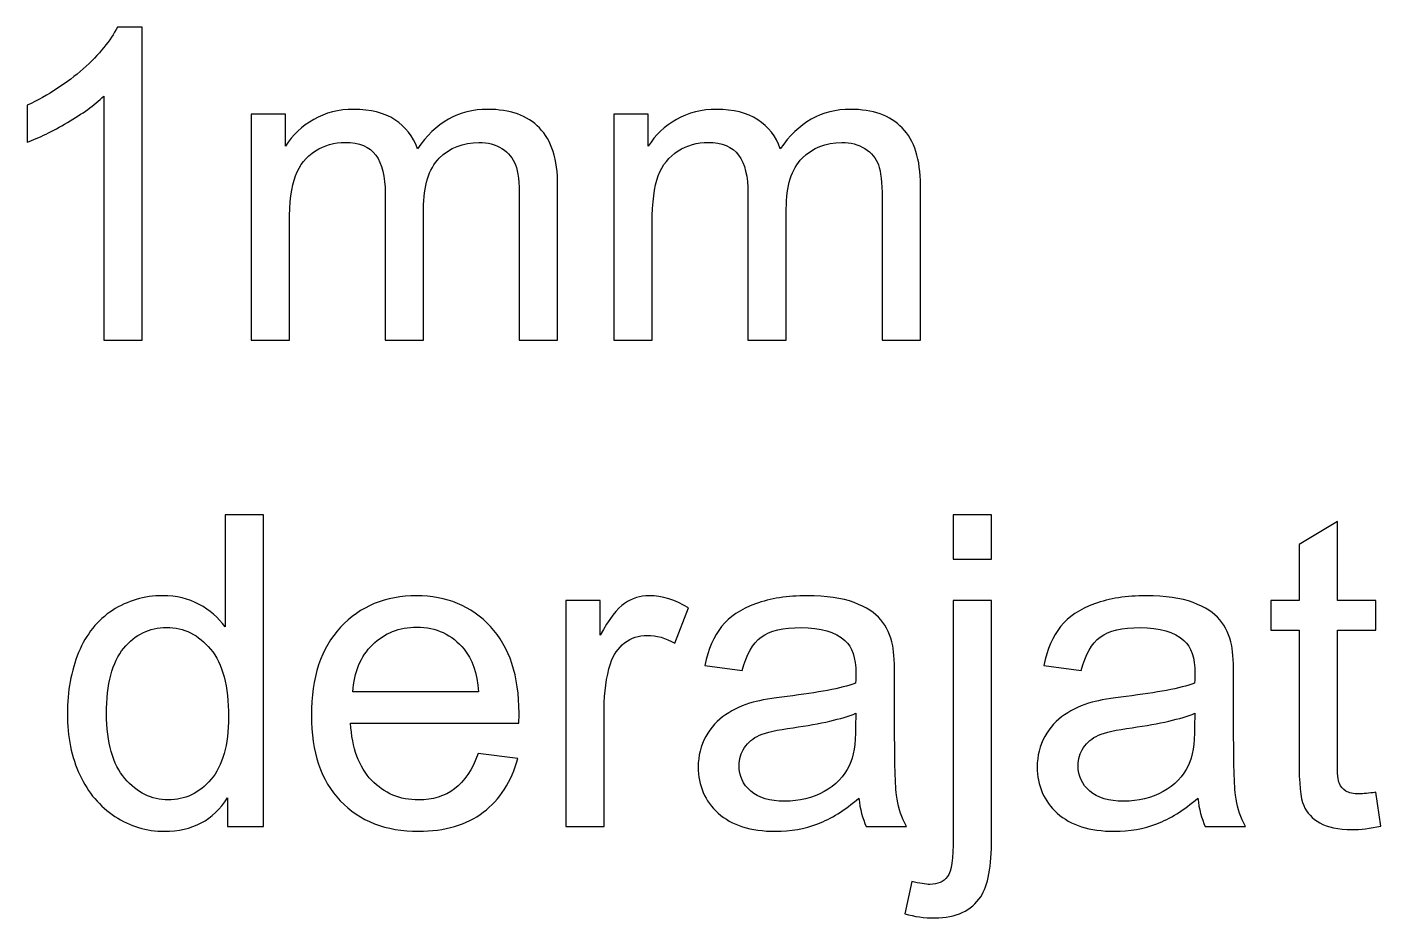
# Model space of a CAD drawing. Header units: millimetres. Extents: x -90 to 90, y -10 to 62.
# Drawn here: x 17.95 to 44.26, y 44.84 to 62.17 of the extents above; entities that cross this region are included whole.
import ezdxf

# ---------------------------------------------------------------- set-up
doc = ezdxf.new("R2010")
doc.units = ezdxf.units.MM
doc.header["$MEASUREMENT"] = 0
doc.layers.add('Layer 1', color=7, linetype='Continuous')

msp = doc.modelspace()

# ---------------------------------------------------------------- linework, layer by layer
at = {"layer": 'Layer 1', "color": 250}
for points, knots in [([(20.1821, 56.0777), (20.1821, 56.0777), (19.437, 56.0777), (19.437, 56.0777), (19.437, 56.0777), (19.437, 56.0777), (19.437, 60.8219), (19.437, 60.8219), (19.437, 60.8219), (19.2578, 60.6497), (19.0222, 60.479), (18.7315, 60.3082), (18.7315, 60.3082), (18.4408, 60.1375), (18.1783, 60.0091), (17.9469, 59.9244), (17.9469, 59.9244), (17.9469, 59.9244), (17.9469, 60.6441), (17.9469, 60.6441), (17.9469, 60.6441), (18.3632, 60.8388), (18.7273, 61.0759), (19.0391, 61.3553), (19.0391, 61.3553), (19.351, 61.6333), (19.5725, 61.9028), (19.7023, 62.1653), (19.7023, 62.1653), (19.7023, 62.1653), (20.1821, 62.1653), (20.1821, 62.1653), (20.1821, 62.1653), (20.1821, 62.1653), (20.1821, 56.0777), (20.1821, 56.0777)], [0, 0, 0, 0, 0.1, 0.1, 0.1, 0.1, 0.2, 0.2, 0.2, 0.2, 0.3, 0.3, 0.3, 0.3, 0.4, 0.4, 0.4, 0.4, 0.5, 0.5, 0.5, 0.5, 0.6, 0.6, 0.6, 0.6, 0.7, 0.7, 0.7, 0.7, 0.8, 0.8, 0.8, 0.8, 1, 1, 1, 1]), ([(22.3002, 56.0777), (22.3002, 56.0777), (22.3002, 60.4719), (22.3002, 60.4719), (22.3002, 60.4719), (22.3002, 60.4719), (22.9691, 60.4719), (22.9691, 60.4719), (22.9691, 60.4719), (22.9691, 60.4719), (22.9691, 59.851), (22.9691, 59.851), (22.9691, 59.851), (23.1059, 60.0655), (23.2894, 60.2391), (23.518, 60.3689), (23.518, 60.3689), (23.7466, 60.5001), (24.0062, 60.5651), (24.2983, 60.5651), (24.2983, 60.5651), (24.6229, 60.5651), (24.8896, 60.4973), (25.097, 60.3633), (25.097, 60.3633), (25.3045, 60.2278), (25.4512, 60.0401), (25.5359, 59.7974), (25.5359, 59.7974), (25.8858, 60.3096), (26.3388, 60.5651), (26.8976, 60.5651), (26.8976, 60.5651), (27.3351, 60.5651), (27.6723, 60.4451), (27.9066, 60.2038), (27.9066, 60.2038), (28.1422, 59.9625), (28.2608, 59.5914), (28.2608, 59.0904), (28.2608, 59.0904), (28.2608, 59.0904), (28.2608, 56.0777), (28.2608, 56.0777), (28.2608, 56.0777), (28.2608, 56.0777), (27.5157, 56.0777), (27.5157, 56.0777), (27.5157, 56.0777), (27.5157, 56.0777), (27.5157, 58.8435), (27.5157, 58.8435), (27.5157, 58.8435), (27.5157, 59.1398), (27.4903, 59.3543), (27.4423, 59.4855), (27.4423, 59.4855), (27.3943, 59.6168), (27.3068, 59.7212), (27.1784, 59.8016), (27.1784, 59.8016), (27.0514, 59.8821), (26.9019, 59.9216), (26.7311, 59.9216), (26.7311, 59.9216), (26.4207, 59.9216), (26.1638, 59.8186), (25.9592, 59.614), (25.9592, 59.614), (25.7546, 59.4079), (25.653, 59.0791), (25.653, 58.6276), (25.653, 58.6276), (25.653, 58.6276), (25.653, 56.0777), (25.653, 56.0777), (25.653, 56.0777), (25.653, 56.0777), (24.9079, 56.0777), (24.9079, 56.0777), (24.9079, 56.0777), (24.9079, 56.0777), (24.9079, 58.9296), (24.9079, 58.9296), (24.9079, 58.9296), (24.9079, 59.2598), (24.8473, 59.5081), (24.7259, 59.6732), (24.7259, 59.6732), (24.6046, 59.8383), (24.4056, 59.9216), (24.1304, 59.9216), (24.1304, 59.9216), (23.9216, 59.9216), (23.7283, 59.8665), (23.5505, 59.7565), (23.5505, 59.7565), (23.3727, 59.6464), (23.2442, 59.4855), (23.1638, 59.2725), (23.1638, 59.2725), (23.0848, 59.0608), (23.0453, 58.7546), (23.0453, 58.3552), (23.0453, 58.3552), (23.0453, 58.3552), (23.0453, 56.0777), (23.0453, 56.0777), (23.0453, 56.0777), (23.0453, 56.0777), (22.3002, 56.0777), (22.3002, 56.0777)], [0, 0, 0, 0, 0.0344828, 0.0344828, 0.0344828, 0.0344828, 0.0689655, 0.0689655, 0.0689655, 0.0689655, 0.1034483, 0.1034483, 0.1034483, 0.1034483, 0.137931, 0.137931, 0.137931, 0.137931, 0.1724138, 0.1724138, 0.1724138, 0.1724138, 0.2068966, 0.2068966, 0.2068966, 0.2068966, 0.2413793, 0.2413793, 0.2413793, 0.2413793, 0.2758621, 0.2758621, 0.2758621, 0.2758621, 0.3103448, 0.3103448, 0.3103448, 0.3103448, 0.3448276, 0.3448276, 0.3448276, 0.3448276, 0.3793103, 0.3793103, 0.3793103, 0.3793103, 0.4137931, 0.4137931, 0.4137931, 0.4137931, 0.4482759, 0.4482759, 0.4482759, 0.4482759, 0.4827586, 0.4827586, 0.4827586, 0.4827586, 0.5172414, 0.5172414, 0.5172414, 0.5172414, 0.5517241, 0.5517241, 0.5517241, 0.5517241, 0.5862069, 0.5862069, 0.5862069, 0.5862069, 0.6206897, 0.6206897, 0.6206897, 0.6206897, 0.6551724, 0.6551724, 0.6551724, 0.6551724, 0.6896552, 0.6896552, 0.6896552, 0.6896552, 0.7241379, 0.7241379, 0.7241379, 0.7241379, 0.7586207, 0.7586207, 0.7586207, 0.7586207, 0.7931034, 0.7931034, 0.7931034, 0.7931034, 0.8275862, 0.8275862, 0.8275862, 0.8275862, 0.862069, 0.862069, 0.862069, 0.862069, 0.8965517, 0.8965517, 0.8965517, 0.8965517, 0.9310345, 0.9310345, 0.9310345, 0.9310345, 1, 1, 1, 1]), ([(29.353, 56.0777), (29.353, 56.0777), (29.353, 60.4719), (29.353, 60.4719), (29.353, 60.4719), (29.353, 60.4719), (30.0219, 60.4719), (30.0219, 60.4719), (30.0219, 60.4719), (30.0219, 60.4719), (30.0219, 59.851), (30.0219, 59.851), (30.0219, 59.851), (30.1587, 60.0655), (30.3422, 60.2391), (30.5708, 60.3689), (30.5708, 60.3689), (30.7994, 60.5001), (31.059, 60.5651), (31.3511, 60.5651), (31.3511, 60.5651), (31.6757, 60.5651), (31.9424, 60.4973), (32.1498, 60.3633), (32.1498, 60.3633), (32.3573, 60.2278), (32.504, 60.0401), (32.5887, 59.7974), (32.5887, 59.7974), (32.9386, 60.3096), (33.3916, 60.5651), (33.9504, 60.5651), (33.9504, 60.5651), (34.3879, 60.5651), (34.7251, 60.4451), (34.9594, 60.2038), (34.9594, 60.2038), (35.195, 59.9625), (35.3136, 59.5914), (35.3136, 59.0904), (35.3136, 59.0904), (35.3136, 59.0904), (35.3136, 56.0777), (35.3136, 56.0777), (35.3136, 56.0777), (35.3136, 56.0777), (34.5685, 56.0777), (34.5685, 56.0777), (34.5685, 56.0777), (34.5685, 56.0777), (34.5685, 58.8435), (34.5685, 58.8435), (34.5685, 58.8435), (34.5685, 59.1398), (34.5431, 59.3543), (34.4951, 59.4855), (34.4951, 59.4855), (34.4471, 59.6168), (34.3596, 59.7212), (34.2312, 59.8016), (34.2312, 59.8016), (34.1042, 59.8821), (33.9547, 59.9216), (33.7839, 59.9216), (33.7839, 59.9216), (33.4735, 59.9216), (33.2166, 59.8186), (33.012, 59.614), (33.012, 59.614), (32.8074, 59.4079), (32.7058, 59.0791), (32.7058, 58.6276), (32.7058, 58.6276), (32.7058, 58.6276), (32.7058, 56.0777), (32.7058, 56.0777), (32.7058, 56.0777), (32.7058, 56.0777), (31.9607, 56.0777), (31.9607, 56.0777), (31.9607, 56.0777), (31.9607, 56.0777), (31.9607, 58.9296), (31.9607, 58.9296), (31.9607, 58.9296), (31.9607, 59.2598), (31.9001, 59.5081), (31.7787, 59.6732), (31.7787, 59.6732), (31.6574, 59.8383), (31.4584, 59.9216), (31.1832, 59.9216), (31.1832, 59.9216), (30.9744, 59.9216), (30.7811, 59.8665), (30.6033, 59.7565), (30.6033, 59.7565), (30.4255, 59.6464), (30.297, 59.4855), (30.2166, 59.2725), (30.2166, 59.2725), (30.1376, 59.0608), (30.0981, 58.7546), (30.0981, 58.3552), (30.0981, 58.3552), (30.0981, 58.3552), (30.0981, 56.0777), (30.0981, 56.0777), (30.0981, 56.0777), (30.0981, 56.0777), (29.353, 56.0777), (29.353, 56.0777)], [0, 0, 0, 0, 0.0344828, 0.0344828, 0.0344828, 0.0344828, 0.0689655, 0.0689655, 0.0689655, 0.0689655, 0.1034483, 0.1034483, 0.1034483, 0.1034483, 0.137931, 0.137931, 0.137931, 0.137931, 0.1724138, 0.1724138, 0.1724138, 0.1724138, 0.2068966, 0.2068966, 0.2068966, 0.2068966, 0.2413793, 0.2413793, 0.2413793, 0.2413793, 0.2758621, 0.2758621, 0.2758621, 0.2758621, 0.3103448, 0.3103448, 0.3103448, 0.3103448, 0.3448276, 0.3448276, 0.3448276, 0.3448276, 0.3793103, 0.3793103, 0.3793103, 0.3793103, 0.4137931, 0.4137931, 0.4137931, 0.4137931, 0.4482759, 0.4482759, 0.4482759, 0.4482759, 0.4827586, 0.4827586, 0.4827586, 0.4827586, 0.5172414, 0.5172414, 0.5172414, 0.5172414, 0.5517241, 0.5517241, 0.5517241, 0.5517241, 0.5862069, 0.5862069, 0.5862069, 0.5862069, 0.6206897, 0.6206897, 0.6206897, 0.6206897, 0.6551724, 0.6551724, 0.6551724, 0.6551724, 0.6896552, 0.6896552, 0.6896552, 0.6896552, 0.7241379, 0.7241379, 0.7241379, 0.7241379, 0.7586207, 0.7586207, 0.7586207, 0.7586207, 0.7931034, 0.7931034, 0.7931034, 0.7931034, 0.8275862, 0.8275862, 0.8275862, 0.8275862, 0.862069, 0.862069, 0.862069, 0.862069, 0.8965517, 0.8965517, 0.8965517, 0.8965517, 0.9310345, 0.9310345, 0.9310345, 0.9310345, 1, 1, 1, 1]), ([(21.8458, 46.619), (21.8458, 46.619), (21.8458, 47.1764), (21.8458, 47.1764), (21.8458, 47.1764), (21.5679, 46.7432), (21.1586, 46.5259), (20.6182, 46.5259), (20.6182, 46.5259), (20.2682, 46.5259), (19.9465, 46.6218), (19.6544, 46.8151), (19.6544, 46.8151), (19.3609, 47.0071), (19.1337, 47.2766), (18.9714, 47.6209), (18.9714, 47.6209), (18.8105, 47.9666), (18.7301, 48.3631), (18.7301, 48.8119), (18.7301, 48.8119), (18.7301, 49.2493), (18.8035, 49.6458), (18.9488, 50.0029), (18.9488, 50.0029), (19.0956, 50.3585), (19.3143, 50.6322), (19.6064, 50.8213), (19.6064, 50.8213), (19.8971, 51.0118), (20.2245, 51.1064), (20.5843, 51.1064), (20.5843, 51.1064), (20.8496, 51.1064), (21.0853, 51.0499), (21.2913, 50.9384), (21.2913, 50.9384), (21.4973, 50.8269), (21.6652, 50.6802), (21.795, 50.501), (21.795, 50.501), (21.795, 50.501), (21.795, 52.6812), (21.795, 52.6812), (21.795, 52.6812), (21.795, 52.6812), (22.5401, 52.6812), (22.5401, 52.6812), (22.5401, 52.6812), (22.5401, 52.6812), (22.5401, 46.619), (22.5401, 46.619), (22.5401, 46.619), (22.5401, 46.619), (21.8458, 46.619), (21.8458, 46.619)], [0, 0, 0, 0, 0.0666667, 0.0666667, 0.0666667, 0.0666667, 0.1333333, 0.1333333, 0.1333333, 0.1333333, 0.2, 0.2, 0.2, 0.2, 0.2666667, 0.2666667, 0.2666667, 0.2666667, 0.3333333, 0.3333333, 0.3333333, 0.3333333, 0.4, 0.4, 0.4, 0.4, 0.4666667, 0.4666667, 0.4666667, 0.4666667, 0.5333333, 0.5333333, 0.5333333, 0.5333333, 0.6, 0.6, 0.6, 0.6, 0.6666667, 0.6666667, 0.6666667, 0.6666667, 0.7333333, 0.7333333, 0.7333333, 0.7333333, 0.8, 0.8, 0.8, 0.8, 0.8666667, 0.8666667, 0.8666667, 0.8666667, 1, 1, 1, 1]), ([(35.9514, 51.8176), (35.9514, 51.8176), (35.9514, 52.6812), (35.9514, 52.6812), (35.9514, 52.6812), (35.9514, 52.6812), (36.6964, 52.6812), (36.6964, 52.6812), (36.6964, 52.6812), (36.6964, 52.6812), (36.6964, 51.8176), (36.6964, 51.8176), (36.6964, 51.8176), (36.6964, 51.8176), (35.9514, 51.8176), (35.9514, 51.8176)], [0, 0, 0, 0, 0.2, 0.2, 0.2, 0.2, 0.4, 0.4, 0.4, 0.4, 0.6, 0.6, 0.6, 0.6, 1, 1, 1, 1]), ([(44.1626, 47.2836), (44.1626, 47.2836), (44.2642, 46.6261), (44.2642, 46.6261), (44.2642, 46.6261), (44.0554, 46.5823), (43.8677, 46.5597), (43.704, 46.5597), (43.704, 46.5597), (43.4345, 46.5597), (43.2257, 46.6021), (43.0761, 46.6881), (43.0761, 46.6881), (42.9279, 46.7742), (42.8235, 46.8857), (42.7628, 47.0254), (42.7628, 47.0254), (42.7021, 47.1651), (42.6725, 47.4586), (42.6725, 47.9059), (42.6725, 47.9059), (42.6725, 47.9059), (42.6725, 50.4375), (42.6725, 50.4375), (42.6725, 50.4375), (42.6725, 50.4375), (42.1222, 50.4375), (42.1222, 50.4375), (42.1222, 50.4375), (42.1222, 50.4375), (42.1222, 51.0132), (42.1222, 51.0132), (42.1222, 51.0132), (42.1222, 51.0132), (42.6725, 51.0132), (42.6725, 51.0132), (42.6725, 51.0132), (42.6725, 51.0132), (42.6725, 52.0998), (42.6725, 52.0998), (42.6725, 52.0998), (42.6725, 52.0998), (43.4176, 52.5471), (43.4176, 52.5471), (43.4176, 52.5471), (43.4176, 52.5471), (43.4176, 51.0132), (43.4176, 51.0132), (43.4176, 51.0132), (43.4176, 51.0132), (44.1626, 51.0132), (44.1626, 51.0132), (44.1626, 51.0132), (44.1626, 51.0132), (44.1626, 50.4375), (44.1626, 50.4375), (44.1626, 50.4375), (44.1626, 50.4375), (43.4176, 50.4375), (43.4176, 50.4375), (43.4176, 50.4375), (43.4176, 50.4375), (43.4176, 47.8636), (43.4176, 47.8636), (43.4176, 47.8636), (43.4176, 47.6505), (43.4303, 47.5136), (43.4571, 47.453), (43.4571, 47.453), (43.4825, 47.3923), (43.5248, 47.3443), (43.5841, 47.3076), (43.5841, 47.3076), (43.6434, 47.2723), (43.728, 47.254), (43.8381, 47.254), (43.8381, 47.254), (43.9199, 47.254), (44.0286, 47.2639), (44.1626, 47.2836)], [0, 0, 0, 0, 0.047619, 0.047619, 0.047619, 0.047619, 0.0952381, 0.0952381, 0.0952381, 0.0952381, 0.1428571, 0.1428571, 0.1428571, 0.1428571, 0.1904762, 0.1904762, 0.1904762, 0.1904762, 0.2380952, 0.2380952, 0.2380952, 0.2380952, 0.2857143, 0.2857143, 0.2857143, 0.2857143, 0.3333333, 0.3333333, 0.3333333, 0.3333333, 0.3809524, 0.3809524, 0.3809524, 0.3809524, 0.4285714, 0.4285714, 0.4285714, 0.4285714, 0.4761905, 0.4761905, 0.4761905, 0.4761905, 0.5238095, 0.5238095, 0.5238095, 0.5238095, 0.5714286, 0.5714286, 0.5714286, 0.5714286, 0.6190476, 0.6190476, 0.6190476, 0.6190476, 0.6666667, 0.6666667, 0.6666667, 0.6666667, 0.7142857, 0.7142857, 0.7142857, 0.7142857, 0.7619048, 0.7619048, 0.7619048, 0.7619048, 0.8095238, 0.8095238, 0.8095238, 0.8095238, 0.8571429, 0.8571429, 0.8571429, 0.8571429, 0.9047619, 0.9047619, 0.9047619, 0.9047619, 1, 1, 1, 1]), ([(26.7156, 48.0414), (26.7156, 48.0414), (27.4861, 47.9398), (27.4861, 47.9398), (27.4861, 47.9398), (27.3661, 47.4925), (27.1418, 47.1439), (26.8144, 46.897), (26.8144, 46.897), (26.487, 46.65), (26.0693, 46.5259), (25.5599, 46.5259), (25.5599, 46.5259), (24.9193, 46.5259), (24.4113, 46.7234), (24.0359, 47.1185), (24.0359, 47.1185), (23.6605, 47.5122), (23.4729, 48.0668), (23.4729, 48.7794), (23.4729, 48.7794), (23.4729, 49.516), (23.662, 50.0889), (24.0415, 50.4953), (24.0415, 50.4953), (24.4211, 50.9032), (24.9136, 51.1064), (25.519, 51.1064), (25.519, 51.1064), (26.1046, 51.1064), (26.583, 50.9074), (26.9541, 50.508), (26.9541, 50.508), (27.3252, 50.1087), (27.5115, 49.5471), (27.5115, 48.8232), (27.5115, 48.8232), (27.5115, 48.7794), (27.5101, 48.7131), (27.5073, 48.6256), (27.5073, 48.6256), (27.5073, 48.6256), (24.2349, 48.6256), (24.2349, 48.6256), (24.2349, 48.6256), (24.2631, 48.1444), (24.3986, 47.7747), (24.6441, 47.5193), (24.6441, 47.5193), (24.8882, 47.2639), (25.1944, 47.1355), (25.5599, 47.1355), (25.5599, 47.1355), (25.8323, 47.1355), (26.0651, 47.2074), (26.257, 47.3514), (26.257, 47.3514), (26.4503, 47.4953), (26.6027, 47.7253), (26.7156, 48.0414)], [0, 0, 0, 0, 0.0625, 0.0625, 0.0625, 0.0625, 0.125, 0.125, 0.125, 0.125, 0.1875, 0.1875, 0.1875, 0.1875, 0.25, 0.25, 0.25, 0.25, 0.3125, 0.3125, 0.3125, 0.3125, 0.375, 0.375, 0.375, 0.375, 0.4375, 0.4375, 0.4375, 0.4375, 0.5, 0.5, 0.5, 0.5, 0.5625, 0.5625, 0.5625, 0.5625, 0.625, 0.625, 0.625, 0.625, 0.6875, 0.6875, 0.6875, 0.6875, 0.75, 0.75, 0.75, 0.75, 0.8125, 0.8125, 0.8125, 0.8125, 0.875, 0.875, 0.875, 0.875, 1, 1, 1, 1]), ([(28.4188, 46.619), (28.4188, 46.619), (28.4188, 51.0132), (28.4188, 51.0132), (28.4188, 51.0132), (28.4188, 51.0132), (29.0877, 51.0132), (29.0877, 51.0132), (29.0877, 51.0132), (29.0877, 51.0132), (29.0877, 50.3401), (29.0877, 50.3401), (29.0877, 50.3401), (29.2584, 50.652), (29.4165, 50.858), (29.5618, 50.9568), (29.5618, 50.9568), (29.7072, 51.057), (29.8666, 51.1064), (30.0402, 51.1064), (30.0402, 51.1064), (30.2914, 51.1064), (30.5468, 51.0273), (30.8064, 50.8707), (30.8064, 50.8707), (30.8064, 50.8707), (30.5412, 50.1835), (30.5412, 50.1835), (30.5412, 50.1835), (30.3605, 50.2851), (30.1799, 50.3359), (29.9993, 50.3359), (29.9993, 50.3359), (29.837, 50.3359), (29.6917, 50.2865), (29.5633, 50.1891), (29.5633, 50.1891), (29.4348, 50.0918), (29.3431, 49.9563), (29.2881, 49.7827), (29.2881, 49.7827), (29.2048, 49.5188), (29.1639, 49.2296), (29.1639, 48.9149), (29.1639, 48.9149), (29.1639, 48.9149), (29.1639, 46.619), (29.1639, 46.619), (29.1639, 46.619), (29.1639, 46.619), (28.4188, 46.619), (28.4188, 46.619)], [0, 0, 0, 0, 0.0714286, 0.0714286, 0.0714286, 0.0714286, 0.1428571, 0.1428571, 0.1428571, 0.1428571, 0.2142857, 0.2142857, 0.2142857, 0.2142857, 0.2857143, 0.2857143, 0.2857143, 0.2857143, 0.3571429, 0.3571429, 0.3571429, 0.3571429, 0.4285714, 0.4285714, 0.4285714, 0.4285714, 0.5, 0.5, 0.5, 0.5, 0.5714286, 0.5714286, 0.5714286, 0.5714286, 0.6428571, 0.6428571, 0.6428571, 0.6428571, 0.7142857, 0.7142857, 0.7142857, 0.7142857, 0.7857143, 0.7857143, 0.7857143, 0.7857143, 0.8571429, 0.8571429, 0.8571429, 0.8571429, 1, 1, 1, 1]), ([(34.1169, 47.1693), (33.8403, 46.9337), (33.5736, 46.7686), (33.3182, 46.6712), (33.3182, 46.6712), (33.0628, 46.5738), (32.7891, 46.5259), (32.4955, 46.5259), (32.4955, 46.5259), (32.0129, 46.5259), (31.6418, 46.643), (31.3822, 46.8786), (31.3822, 46.8786), (31.1225, 47.1129), (30.9927, 47.4135), (30.9927, 47.7789), (30.9927, 47.7789), (30.9927, 47.9934), (31.0421, 48.1896), (31.1395, 48.3674), (31.1395, 48.3674), (31.2382, 48.5452), (31.3666, 48.6863), (31.5247, 48.7935), (31.5247, 48.7935), (31.6841, 48.9008), (31.8619, 48.9826), (32.0609, 49.0377), (32.0609, 49.0377), (32.2077, 49.0758), (32.4292, 49.1124), (32.7241, 49.1491), (32.7241, 49.1491), (33.3253, 49.2197), (33.7698, 49.3058), (34.0534, 49.4045), (34.0534, 49.4045), (34.0562, 49.5061), (34.0576, 49.5711), (34.0576, 49.5979), (34.0576, 49.5979), (34.0576, 49.8998), (33.9871, 50.1129), (33.846, 50.2371), (33.846, 50.2371), (33.6555, 50.405), (33.3718, 50.4883), (32.9965, 50.4883), (32.9965, 50.4883), (32.6451, 50.4883), (32.3855, 50.4262), (32.219, 50.3034), (32.219, 50.3034), (32.051, 50.1807), (31.9283, 49.9633), (31.8478, 49.6501), (31.8478, 49.6501), (31.8478, 49.6501), (31.1197, 49.7517), (31.1197, 49.7517), (31.1197, 49.7517), (31.186, 50.0635), (31.2947, 50.3161), (31.4471, 50.508), (31.4471, 50.508), (31.5995, 50.6999), (31.8196, 50.8467), (32.1075, 50.9511), (32.1075, 50.9511), (32.3939, 51.0541), (32.7284, 51.1064), (33.1066, 51.1064), (33.1066, 51.1064), (33.4819, 51.1064), (33.7881, 51.0626), (34.0238, 50.9737), (34.0238, 50.9737), (34.258, 50.8848), (34.4316, 50.7747), (34.5417, 50.6407), (34.5417, 50.6407), (34.6517, 50.5066), (34.7293, 50.3373), (34.7745, 50.1327), (34.7745, 50.1327), (34.7985, 50.0057), (34.8112, 49.7771), (34.8112, 49.4483), (34.8112, 49.4483), (34.8112, 49.4483), (34.8112, 48.4605), (34.8112, 48.4605), (34.8112, 48.4605), (34.8112, 47.7705), (34.8267, 47.3344), (34.8577, 47.1496), (34.8577, 47.1496), (34.8874, 46.9647), (34.9495, 46.7883), (35.0398, 46.619), (35.0398, 46.619), (35.0398, 46.619), (34.2608, 46.619), (34.2608, 46.619), (34.2608, 46.619), (34.1861, 46.7756), (34.1381, 46.9591), (34.1169, 47.1693)], [0, 0, 0, 0, 0.0357143, 0.0357143, 0.0357143, 0.0357143, 0.0714286, 0.0714286, 0.0714286, 0.0714286, 0.1071429, 0.1071429, 0.1071429, 0.1071429, 0.1428571, 0.1428571, 0.1428571, 0.1428571, 0.1785714, 0.1785714, 0.1785714, 0.1785714, 0.2142857, 0.2142857, 0.2142857, 0.2142857, 0.25, 0.25, 0.25, 0.25, 0.2857143, 0.2857143, 0.2857143, 0.2857143, 0.3214286, 0.3214286, 0.3214286, 0.3214286, 0.3571429, 0.3571429, 0.3571429, 0.3571429, 0.3928571, 0.3928571, 0.3928571, 0.3928571, 0.4285714, 0.4285714, 0.4285714, 0.4285714, 0.4642857, 0.4642857, 0.4642857, 0.4642857, 0.5, 0.5, 0.5, 0.5, 0.5357143, 0.5357143, 0.5357143, 0.5357143, 0.5714286, 0.5714286, 0.5714286, 0.5714286, 0.6071429, 0.6071429, 0.6071429, 0.6071429, 0.6428571, 0.6428571, 0.6428571, 0.6428571, 0.6785714, 0.6785714, 0.6785714, 0.6785714, 0.7142857, 0.7142857, 0.7142857, 0.7142857, 0.75, 0.75, 0.75, 0.75, 0.7857143, 0.7857143, 0.7857143, 0.7857143, 0.8214286, 0.8214286, 0.8214286, 0.8214286, 0.8571429, 0.8571429, 0.8571429, 0.8571429, 0.8928571, 0.8928571, 0.8928571, 0.8928571, 0.9285714, 0.9285714, 0.9285714, 0.9285714, 1, 1, 1, 1]), ([(40.7068, 47.1693), (40.4302, 46.9337), (40.1635, 46.7686), (39.9081, 46.6712), (39.9081, 46.6712), (39.6527, 46.5738), (39.379, 46.5259), (39.0854, 46.5259), (39.0854, 46.5259), (38.6028, 46.5259), (38.2317, 46.643), (37.9721, 46.8786), (37.9721, 46.8786), (37.7124, 47.1129), (37.5826, 47.4135), (37.5826, 47.7789), (37.5826, 47.7789), (37.5826, 47.9934), (37.632, 48.1896), (37.7294, 48.3674), (37.7294, 48.3674), (37.8281, 48.5452), (37.9565, 48.6863), (38.1146, 48.7935), (38.1146, 48.7935), (38.274, 48.9008), (38.4518, 48.9826), (38.6508, 49.0377), (38.6508, 49.0377), (38.7976, 49.0758), (39.0191, 49.1124), (39.314, 49.1491), (39.314, 49.1491), (39.9152, 49.2197), (40.3597, 49.3058), (40.6433, 49.4045), (40.6433, 49.4045), (40.6461, 49.5061), (40.6475, 49.5711), (40.6475, 49.5979), (40.6475, 49.5979), (40.6475, 49.8998), (40.577, 50.1129), (40.4359, 50.2371), (40.4359, 50.2371), (40.2454, 50.405), (39.9617, 50.4883), (39.5864, 50.4883), (39.5864, 50.4883), (39.235, 50.4883), (38.9754, 50.4262), (38.8089, 50.3034), (38.8089, 50.3034), (38.6409, 50.1807), (38.5182, 49.9633), (38.4377, 49.6501), (38.4377, 49.6501), (38.4377, 49.6501), (37.7096, 49.7517), (37.7096, 49.7517), (37.7096, 49.7517), (37.7759, 50.0635), (37.8846, 50.3161), (38.037, 50.508), (38.037, 50.508), (38.1894, 50.6999), (38.4095, 50.8467), (38.6974, 50.9511), (38.6974, 50.9511), (38.9838, 51.0541), (39.3183, 51.1064), (39.6965, 51.1064), (39.6965, 51.1064), (40.0718, 51.1064), (40.378, 51.0626), (40.6137, 50.9737), (40.6137, 50.9737), (40.8479, 50.8848), (41.0215, 50.7747), (41.1316, 50.6407), (41.1316, 50.6407), (41.2416, 50.5066), (41.3192, 50.3373), (41.3644, 50.1327), (41.3644, 50.1327), (41.3884, 50.0057), (41.4011, 49.7771), (41.4011, 49.4483), (41.4011, 49.4483), (41.4011, 49.4483), (41.4011, 48.4605), (41.4011, 48.4605), (41.4011, 48.4605), (41.4011, 47.7705), (41.4166, 47.3344), (41.4476, 47.1496), (41.4476, 47.1496), (41.4773, 46.9647), (41.5394, 46.7883), (41.6297, 46.619), (41.6297, 46.619), (41.6297, 46.619), (40.8507, 46.619), (40.8507, 46.619), (40.8507, 46.619), (40.776, 46.7756), (40.728, 46.9591), (40.7068, 47.1693)], [0, 0, 0, 0, 0.0357143, 0.0357143, 0.0357143, 0.0357143, 0.0714286, 0.0714286, 0.0714286, 0.0714286, 0.1071429, 0.1071429, 0.1071429, 0.1071429, 0.1428571, 0.1428571, 0.1428571, 0.1428571, 0.1785714, 0.1785714, 0.1785714, 0.1785714, 0.2142857, 0.2142857, 0.2142857, 0.2142857, 0.25, 0.25, 0.25, 0.25, 0.2857143, 0.2857143, 0.2857143, 0.2857143, 0.3214286, 0.3214286, 0.3214286, 0.3214286, 0.3571429, 0.3571429, 0.3571429, 0.3571429, 0.3928571, 0.3928571, 0.3928571, 0.3928571, 0.4285714, 0.4285714, 0.4285714, 0.4285714, 0.4642857, 0.4642857, 0.4642857, 0.4642857, 0.5, 0.5, 0.5, 0.5, 0.5357143, 0.5357143, 0.5357143, 0.5357143, 0.5714286, 0.5714286, 0.5714286, 0.5714286, 0.6071429, 0.6071429, 0.6071429, 0.6071429, 0.6428571, 0.6428571, 0.6428571, 0.6428571, 0.6785714, 0.6785714, 0.6785714, 0.6785714, 0.7142857, 0.7142857, 0.7142857, 0.7142857, 0.75, 0.75, 0.75, 0.75, 0.7857143, 0.7857143, 0.7857143, 0.7857143, 0.8214286, 0.8214286, 0.8214286, 0.8214286, 0.8571429, 0.8571429, 0.8571429, 0.8571429, 0.8928571, 0.8928571, 0.8928571, 0.8928571, 0.9285714, 0.9285714, 0.9285714, 0.9285714, 1, 1, 1, 1]), ([(35.0087, 44.92), (35.0087, 44.92), (35.1456, 45.5508), (35.1456, 45.5508), (35.1456, 45.5508), (35.2952, 45.5127), (35.4123, 45.4929), (35.4984, 45.4929), (35.4984, 45.4929), (35.6508, 45.4929), (35.7637, 45.5437), (35.8385, 45.6439), (35.8385, 45.6439), (35.9133, 45.7441), (35.9514, 45.9967), (35.9514, 46.3989), (35.9514, 46.3989), (35.9514, 46.3989), (35.9514, 51.0132), (35.9514, 51.0132), (35.9514, 51.0132), (35.9514, 51.0132), (36.6964, 51.0132), (36.6964, 51.0132), (36.6964, 51.0132), (36.6964, 51.0132), (36.6964, 46.3833), (36.6964, 46.3833), (36.6964, 46.3833), (36.6964, 45.8429), (36.6259, 45.4661), (36.4848, 45.2545), (36.4848, 45.2545), (36.3056, 44.9793), (36.0078, 44.841), (35.5915, 44.841), (35.5915, 44.841), (35.3897, 44.841), (35.1964, 44.8678), (35.0087, 44.92)], [0, 0, 0, 0, 0.0909091, 0.0909091, 0.0909091, 0.0909091, 0.1818182, 0.1818182, 0.1818182, 0.1818182, 0.2727273, 0.2727273, 0.2727273, 0.2727273, 0.3636364, 0.3636364, 0.3636364, 0.3636364, 0.4545455, 0.4545455, 0.4545455, 0.4545455, 0.5454545, 0.5454545, 0.5454545, 0.5454545, 0.6363636, 0.6363636, 0.6363636, 0.6363636, 0.7272727, 0.7272727, 0.7272727, 0.7272727, 0.8181818, 0.8181818, 0.8181818, 0.8181818, 1, 1, 1, 1]), ([(19.4921, 48.8105), (19.4921, 48.2488), (19.6106, 47.8297), (19.8491, 47.5517), (19.8491, 47.5517), (20.0862, 47.2738), (20.367, 47.1355), (20.6901, 47.1355), (20.6901, 47.1355), (21.0161, 47.1355), (21.2927, 47.2681), (21.5213, 47.5334), (21.5213, 47.5334), (21.7485, 47.7987), (21.8628, 48.2037), (21.8628, 48.7484), (21.8628, 48.7484), (21.8628, 49.3467), (21.7471, 49.787), (21.5142, 50.0678), (21.5142, 50.0678), (21.2828, 50.3486), (20.9964, 50.4883), (20.6563, 50.4883), (20.6563, 50.4883), (20.3247, 50.4883), (20.0481, 50.3542), (19.8251, 50.0847), (19.8251, 50.0847), (19.6036, 49.8152), (19.4921, 49.3904), (19.4921, 48.8105)], [0, 0, 0, 0, 0.1111111, 0.1111111, 0.1111111, 0.1111111, 0.2222222, 0.2222222, 0.2222222, 0.2222222, 0.3333333, 0.3333333, 0.3333333, 0.3333333, 0.4444444, 0.4444444, 0.4444444, 0.4444444, 0.5555556, 0.5555556, 0.5555556, 0.5555556, 0.6666667, 0.6666667, 0.6666667, 0.6666667, 0.7777778, 0.7777778, 0.7777778, 0.7777778, 1, 1, 1, 1]), ([(24.2772, 49.2352), (24.2772, 49.2352), (26.7241, 49.2352), (26.7241, 49.2352), (26.7241, 49.2352), (26.6916, 49.6049), (26.5971, 49.8815), (26.4433, 50.0664), (26.4433, 50.0664), (26.2076, 50.3528), (25.9, 50.4967), (25.5232, 50.4967), (25.5232, 50.4967), (25.1817, 50.4967), (24.8953, 50.3824), (24.6624, 50.1538), (24.6624, 50.1538), (24.431, 49.9252), (24.3026, 49.619), (24.2772, 49.2352)], [0, 0, 0, 0, 0.1666667, 0.1666667, 0.1666667, 0.1666667, 0.3333333, 0.3333333, 0.3333333, 0.3333333, 0.5, 0.5, 0.5, 0.5, 0.6666667, 0.6666667, 0.6666667, 0.6666667, 1, 1, 1, 1]), ([(34.0576, 48.8203), (33.7867, 48.7103), (33.3803, 48.6171), (32.8384, 48.5409), (32.8384, 48.5409), (32.5308, 48.4972), (32.3135, 48.4478), (32.1865, 48.3928), (32.1865, 48.3928), (32.0595, 48.3377), (31.9621, 48.2573), (31.893, 48.1529), (31.893, 48.1529), (31.8238, 48.0471), (31.7886, 47.9299), (31.7886, 47.8001), (31.7886, 47.8001), (31.7886, 47.604), (31.8634, 47.4389), (32.0143, 47.3076), (32.0143, 47.3076), (32.1653, 47.1764), (32.3855, 47.1101), (32.6748, 47.1101), (32.6748, 47.1101), (32.9612, 47.1101), (33.2166, 47.1722), (33.441, 47.2977), (33.441, 47.2977), (33.6639, 47.4219), (33.829, 47.5927), (33.9335, 47.8086), (33.9335, 47.8086), (34.0139, 47.9765), (34.0534, 48.2234), (34.0534, 48.5494), (34.0534, 48.5494), (34.0534, 48.5494), (34.0576, 48.8203), (34.0576, 48.8203)], [0, 0, 0, 0, 0.0909091, 0.0909091, 0.0909091, 0.0909091, 0.1818182, 0.1818182, 0.1818182, 0.1818182, 0.2727273, 0.2727273, 0.2727273, 0.2727273, 0.3636364, 0.3636364, 0.3636364, 0.3636364, 0.4545455, 0.4545455, 0.4545455, 0.4545455, 0.5454545, 0.5454545, 0.5454545, 0.5454545, 0.6363636, 0.6363636, 0.6363636, 0.6363636, 0.7272727, 0.7272727, 0.7272727, 0.7272727, 0.8181818, 0.8181818, 0.8181818, 0.8181818, 1, 1, 1, 1]), ([(40.6475, 48.8203), (40.3766, 48.7103), (39.9702, 48.6171), (39.4283, 48.5409), (39.4283, 48.5409), (39.1207, 48.4972), (38.9034, 48.4478), (38.7764, 48.3928), (38.7764, 48.3928), (38.6494, 48.3377), (38.552, 48.2573), (38.4829, 48.1529), (38.4829, 48.1529), (38.4137, 48.0471), (38.3785, 47.9299), (38.3785, 47.8001), (38.3785, 47.8001), (38.3785, 47.604), (38.4533, 47.4389), (38.6042, 47.3076), (38.6042, 47.3076), (38.7552, 47.1764), (38.9754, 47.1101), (39.2647, 47.1101), (39.2647, 47.1101), (39.5511, 47.1101), (39.8065, 47.1722), (40.0309, 47.2977), (40.0309, 47.2977), (40.2538, 47.4219), (40.4189, 47.5927), (40.5234, 47.8086), (40.5234, 47.8086), (40.6038, 47.9765), (40.6433, 48.2234), (40.6433, 48.5494), (40.6433, 48.5494), (40.6433, 48.5494), (40.6475, 48.8203), (40.6475, 48.8203)], [0, 0, 0, 0, 0.0909091, 0.0909091, 0.0909091, 0.0909091, 0.1818182, 0.1818182, 0.1818182, 0.1818182, 0.2727273, 0.2727273, 0.2727273, 0.2727273, 0.3636364, 0.3636364, 0.3636364, 0.3636364, 0.4545455, 0.4545455, 0.4545455, 0.4545455, 0.5454545, 0.5454545, 0.5454545, 0.5454545, 0.6363636, 0.6363636, 0.6363636, 0.6363636, 0.7272727, 0.7272727, 0.7272727, 0.7272727, 0.8181818, 0.8181818, 0.8181818, 0.8181818, 1, 1, 1, 1])]:
    msp.add_open_spline(points, degree=3, knots=knots, dxfattribs=at)

doc.saveas('drawing.dxf')
